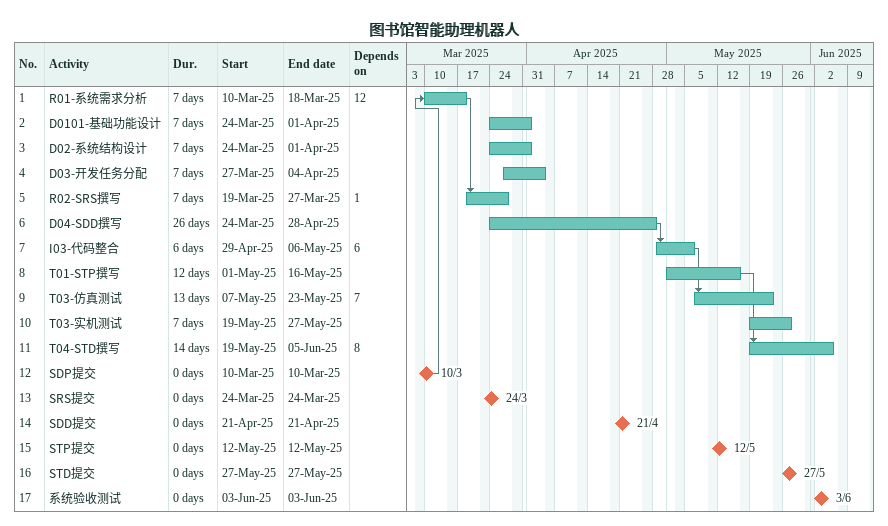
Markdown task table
图书馆智能助理机器人

| ID | Task | Duration | Start | Finish | Predecessors |
|---|---|---|---|---|---|
| 1 | R01-系统需求分析 | 7d | 2025-03-10 | 2025-03-18 | 12 |
| 2 | D0101-基础功能设计 | 7d | 2025-03-24 | 2025-04-01 |  |
| 3 | D02-系统结构设计 | 7d | 2025-03-24 | 2025-04-01 |  |
| 4 | D03-开发任务分配 | 7d | 2025-03-27 | 2025-04-04 |  |
| 5 | R02-SRS撰写 | 7d | 2025-03-19 | 2025-03-27 | 1 |
| 6 | D04-SDD撰写 | 26d | 2025-03-24 | 2025-04-28 |  |
| 7 | I03-代码整合 | 6d | 2025-04-29 | 2025-05-06 | 6 |
| 8 | T01-STP撰写 | 12d | 2025-05-01 | 2025-05-16 |  |
| 9 | T03-仿真测试 | 13d | 2025-05-07 | 2025-05-23 | 7 |
| 10 | T03-实机测试 | 7d | 2025-05-19 | 2025-05-27 |  |
| 11 | T04-STD撰写 | 14d | 2025-05-19 | 2025-06-05 | 8 |
| 12 | SDP提交 | 0d | 2025-03-10 | 2025-03-10 |  |
| 13 | SRS提交 | 0d | 2025-03-24 | 2025-03-24 |  |
| 14 | SDD提交 | 0d | 2025-04-21 | 2025-04-21 |  |
| 15 | STP提交 | 0d | 2025-05-12 | 2025-05-12 |  |
| 16 | STD提交 | 0d | 2025-05-27 | 2025-05-27 |  |
| 17 | 系统验收测试 | 0d | 2025-06-03 | 2025-06-03 |  |
